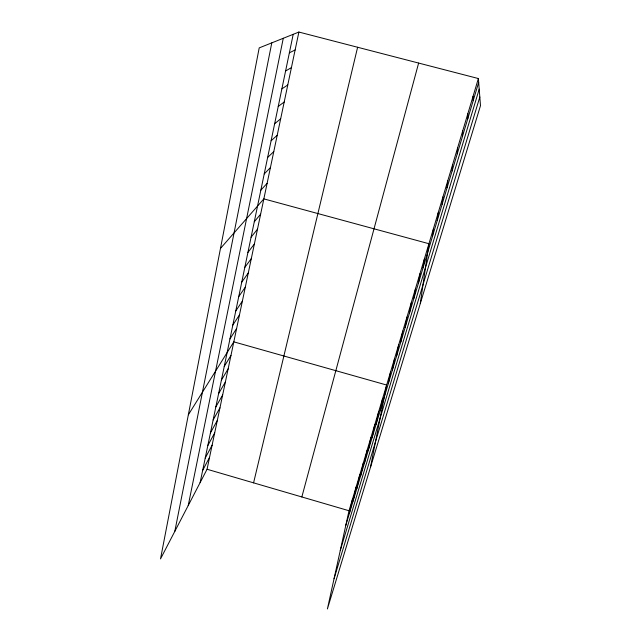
<?xml version="1.0" encoding="UTF-8"?>
<svg xmlns="http://www.w3.org/2000/svg" width="641" height="641" viewBox="0 0 641 641"><rect width="100%" height="100%" fill="white"/><g stroke="black" fill="none" stroke-linecap="round" stroke-linejoin="round"><path stroke-width="0.96" d="M467.778 118.737L467.826 113.769M462.465 136.437L462.682 130.948M457.241 153.848L457.626 147.847M452.113 170.963L452.65 164.473M447.057 187.789L447.755 180.834M442.098 204.343L442.939 196.931M437.21 220.624L438.196 212.772M432.403 236.641L433.532 228.372M420.272 303.61L428.933 243.724L263.844 198.878L220.472 248.444M423.028 267.914L424.414 258.836M418.445 283.178L419.959 273.715M413.942 298.209L415.568 288.378M409.503 313L411.25 302.808M405.136 327.567L406.995 317.031M400.833 341.901L402.804 331.036M396.595 356.027L398.67 344.834M392.42 369.937L394.608 358.431M388.31 383.639L390.593 371.828M370.458 467.385L386.643 385.033L233.813 341.853L188.342 414.799M174.809 531.365L271.792 42.867M380.153 410.833L382.629 398.446M188.222 505.525L283.274 38.284M376.107 424.326L378.679 411.65M372.125 437.611L374.777 424.671M200.128 482.601L293.209 34.318M368.19 450.703L370.939 437.507M298.89 32.05L259.204 47.891L160.506 558.912L207.059 469.252L298.89 32.05L478.37 78.539L480.494 105.621L327.399 608.95L349.016 510.749L478.37 78.539M364.328 463.603L367.157 450.15M360.514 476.311L363.423 462.618M356.757 488.835L359.745 474.901M353.055 501.182L356.116 487.024M349.401 513.353L352.542 498.97M253.58 482.857L357.614 47.258M301.847 496.959L418.629 63.066M345.803 525.348L478.675 82.401M340.283 550.427L479.204 89.171M334.049 578.735L479.821 97.015M202.652 470.43L209.567 457.305M205.216 458.083L212.107 445.191M207.82 445.559L214.687 432.907M210.456 432.859L217.307 420.448M213.132 419.967L219.959 407.812M215.849 406.891L222.651 395M218.605 393.614L225.384 382.004M221.401 380.145L228.156 368.815M224.238 366.468L230.96 355.435M229.959 338.913L236.625 328.48M232.843 325.035L239.47 314.915M235.768 310.949L242.362 301.15M238.74 296.647L245.295 287.184M241.753 282.128L248.275 273.018M244.814 267.385L251.296 258.627M247.923 252.418L254.365 244.029M251.08 237.21L257.474 229.206M254.285 221.77L260.639 214.158M260.855 190.137L267.105 183.358M264.22 173.943L270.414 167.597M267.634 157.486L273.779 151.588M271.111 140.756L277.192 135.323M274.636 123.745L280.67 118.801M278.226 106.454L284.195 102.015M281.88 88.875L287.777 84.949M285.59 70.999L291.423 67.601M289.371 52.81L295.124 49.974M207.059 469.252L349.016 510.749M473.058 96.302L473.178 100.725"/></g></svg>
